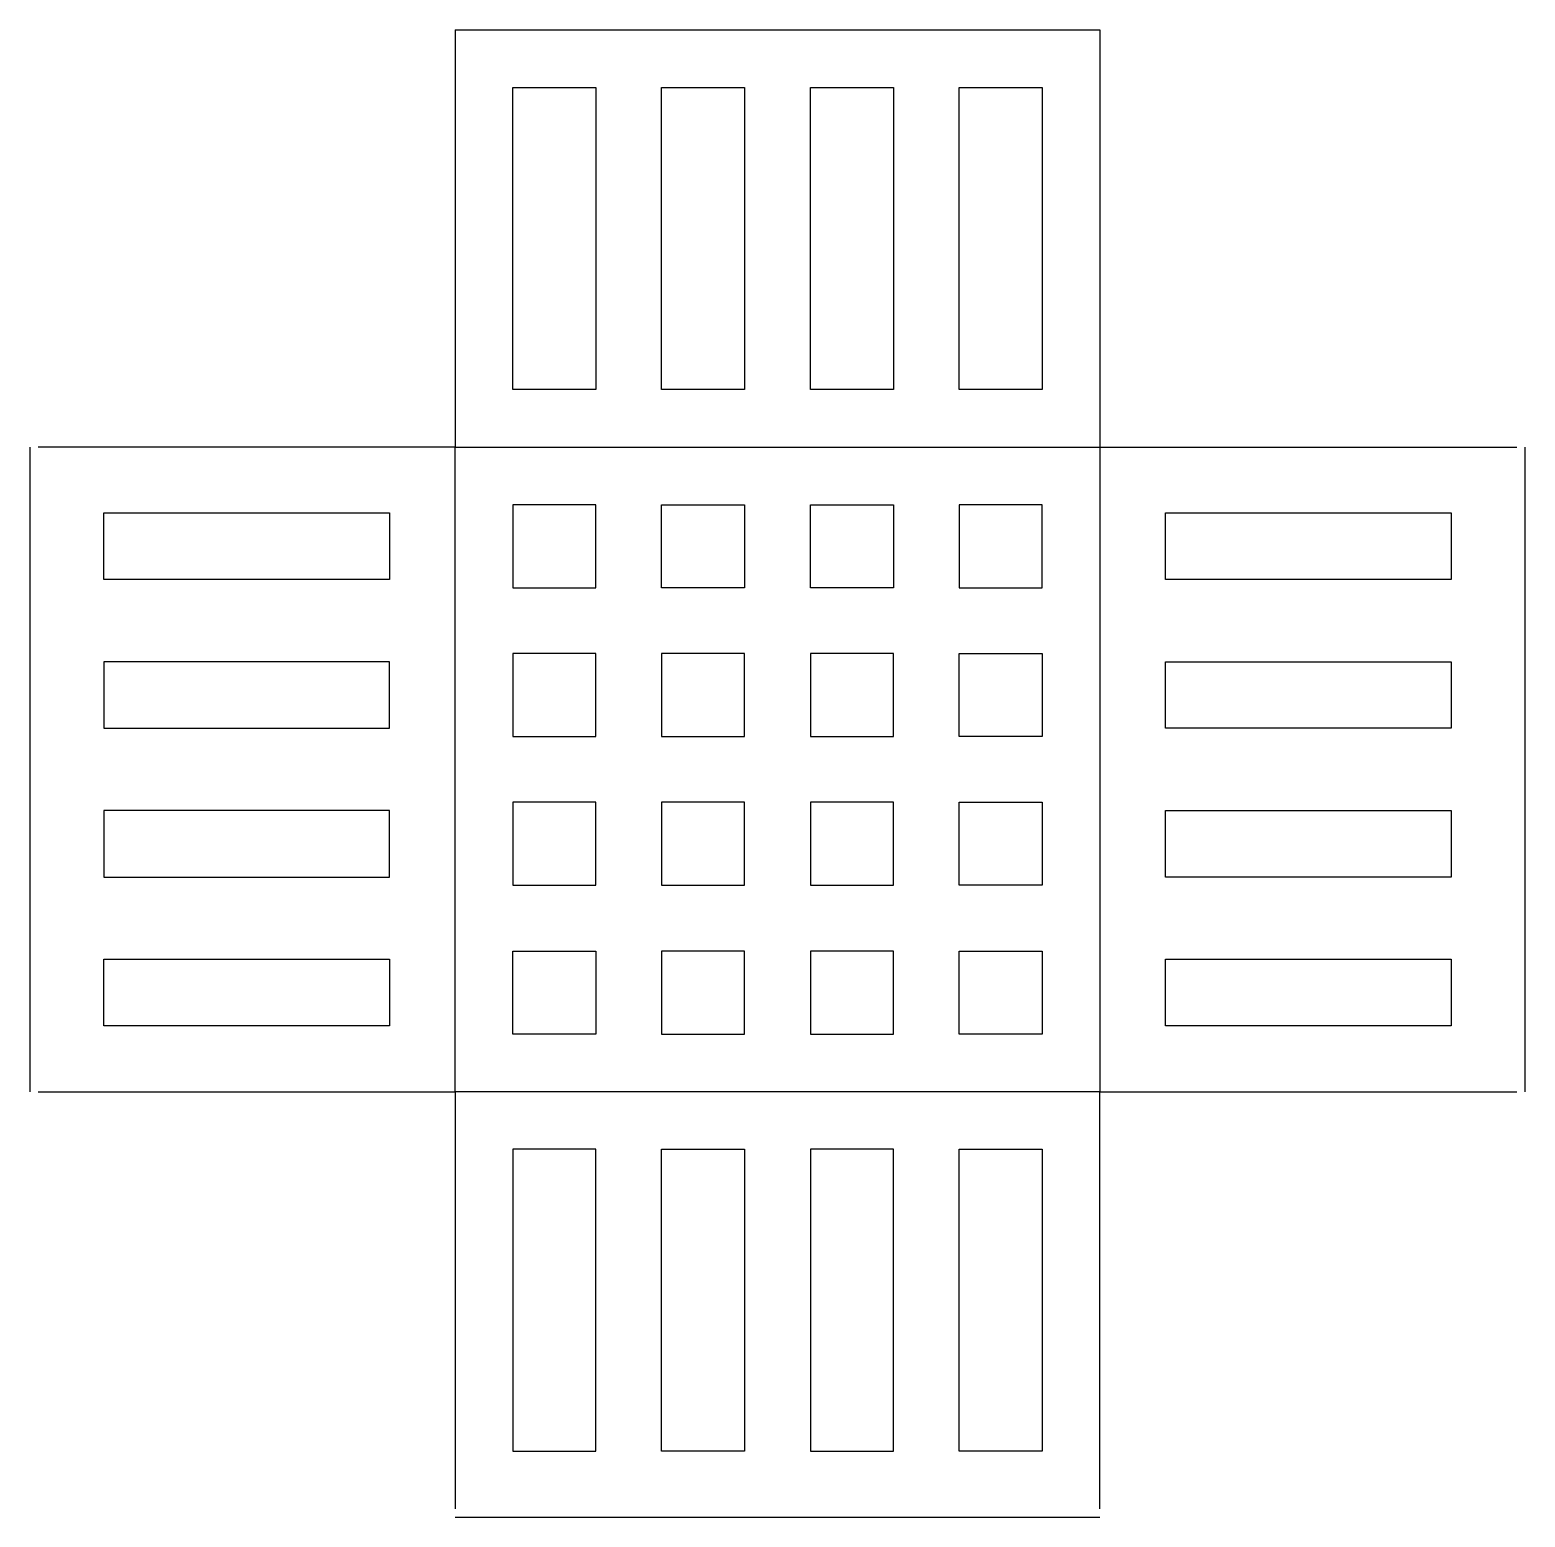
# Model space of a CAD drawing. Header units: millimetres. Extents: x -139.1 to -48.2, y 25.8 to 116.1.
import ezdxf

# ---------------------------------------------------------------- set-up
doc = ezdxf.new("R2010")
doc.units = ezdxf.units.MM
for name, color, linetype in [('BOT_Full_CutOut_45', 3, 'Continuous'), ('BOT_Partial_CutOut_45', 4, 'Continuous'), ('TOP_Full_CutOut_90', 7, 'Continuous')]:
    doc.layers.add(name, color=color, linetype=linetype)

msp = doc.modelspace()

# ---------------------------------------------------------------- linework, layer by layer
at = {"layer": 'BOT_Full_CutOut_45'}
for points in [[(-113.223152, 116.138911), (-113.223152, 90.788911), (-138.573152, 90.788911)], [(-74.049009, 116.138911), (-74.049009, 90.788378), (-48.699009, 90.788033)], [(-138.573152, 51.621998), (-113.223209, 51.621998), (-113.223209, 26.271998)], [(-74.049009, 26.271998), (-74.049009, 51.622302), (-48.699009, 51.622302)]]:
    msp.add_lwpolyline(points, dxfattribs=at)
at = {"layer": 'BOT_Partial_CutOut_45'}
msp.add_lwpolyline([(-113.223209, 51.621998), (-113.223152, 90.788911), (-74.049009, 90.788378), (-74.049009, 51.621998), (-113.223209, 51.621998)], dxfattribs=at)
at = {"layer": 'TOP_Full_CutOut_90'}
for points in [[(-113.223152, 116.138911), (-74.049009, 116.138911)], [(-139.073152, 90.788911), (-139.073152, 51.621998)], [(-48.199009, 51.622302), (-48.199009, 90.788033)], [(-113.223209, 25.771998), (-74.049009, 25.771998)]]:
    msp.add_lwpolyline(points, dxfattribs=at)
for points in [[(-104.679603, 94.288911), (-109.723103, 94.288911), (-109.723058, 112.638911), (-104.679558, 112.638911)], [(-95.636103, 94.288911), (-100.679533, 94.288911), (-100.679487, 112.638911), (-95.636058, 112.638911)], [(-86.592603, 94.288911), (-91.636033, 94.288911), (-91.635987, 112.638911), (-86.592558, 112.638911)], [(-77.549103, 94.288911), (-82.592533, 94.288911), (-82.592487, 112.638911), (-77.549058, 112.638911)], [(-109.723133, 82.24739), (-104.679633, 82.247317), (-104.679621, 87.28882), (-109.723121, 87.288893), (-109.723127, 84.768141)], [(-100.679621, 87.288762), (-95.636121, 87.288689), (-95.636133, 82.247187), (-100.679633, 82.24726)], [(-91.636121, 87.288631), (-86.592621, 87.288559), (-86.592633, 82.247056), (-91.636133, 82.247129)], [(-82.592621, 87.288501), (-82.592633, 82.246998), (-77.549133, 82.246926), (-77.549121, 87.288428)], [(-117.223209, 82.748075), (-134.573152, 82.748246), (-134.573152, 86.78886), (-117.223209, 86.788689)], [(-52.699009, 82.747437), (-70.049009, 82.747608), (-70.049009, 86.788223), (-52.699009, 86.788051)], [(-109.723143, 78.24739), (-109.723156, 73.20579), (-104.679656, 73.205717), (-104.679643, 78.247317)], [(-100.679643, 78.24726), (-100.679656, 73.20566), (-95.636156, 73.205587), (-95.636143, 78.247187)], [(-91.636143, 78.247129), (-91.636156, 73.205529), (-86.592656, 73.205456), (-86.592643, 78.247056)], [(-77.549143, 78.246926), (-77.549156, 73.205326), (-82.592656, 73.205398), (-82.592643, 78.246998)], [(-117.223209, 73.706884), (-117.223209, 77.748484), (-134.573152, 77.748656), (-134.573152, 73.707056)], [(-52.699009, 77.747846), (-52.699009, 73.706246), (-70.049009, 73.706418), (-70.049009, 77.748018)], [(-104.679666, 69.205717), (-109.723166, 69.20579), (-109.723172, 66.68499), (-109.723178, 64.16419), (-104.679678, 64.164117), (-104.679672, 66.684917)], [(-95.636172, 66.684787), (-95.636166, 69.205587), (-100.679595, 69.20566), (-100.679608, 64.16406), (-95.636178, 64.163987)], [(-86.592672, 66.684656), (-86.592666, 69.205456), (-91.636095, 69.205529), (-91.636108, 64.163929), (-86.592678, 64.163856)], [(-77.549166, 69.205326), (-77.549178, 64.163726), (-82.592678, 64.163798), (-82.592666, 69.205398)], [(-117.223209, 64.664875), (-117.223209, 68.706884), (-134.573152, 68.707056), (-134.573152, 64.665046)], [(-52.699009, 68.706246), (-52.699009, 64.664237), (-70.049009, 64.664408), (-70.049009, 68.706418)], [(-104.679688, 60.164117), (-104.679701, 55.12242), (-109.723201, 55.122493), (-109.723188, 60.16419)], [(-95.636188, 60.163987), (-100.679688, 60.16406), (-100.679701, 55.122362), (-95.636201, 55.122289)], [(-86.592688, 60.163856), (-91.636188, 60.163929), (-91.636201, 55.122231), (-86.592701, 55.122159)], [(-77.549188, 60.163726), (-77.549201, 55.122028), (-82.592701, 55.122101), (-82.592688, 60.163798)], [(-134.573152, 55.623758), (-134.573152, 59.665456), (-117.223209, 59.665284), (-117.223209, 55.623587)], [(-52.699009, 55.622949), (-70.049009, 55.62312), (-70.049009, 59.664818), (-52.699009, 59.664646)], [(-109.723264, 29.771998), (-104.679764, 29.771998), (-104.679718, 48.121998), (-109.723218, 48.121998)], [(-100.679693, 29.771998), (-100.679648, 48.121998), (-95.636218, 48.121998), (-95.636264, 29.771998)], [(-91.636193, 29.771998), (-86.592764, 29.771998), (-86.592718, 48.121998), (-91.636148, 48.121998)], [(-82.592693, 29.771998), (-82.592648, 48.121998), (-77.549218, 48.121998), (-77.549264, 29.771998)]]:
    msp.add_lwpolyline(points, close=True, dxfattribs=at)

doc.saveas('drawing.dxf')
